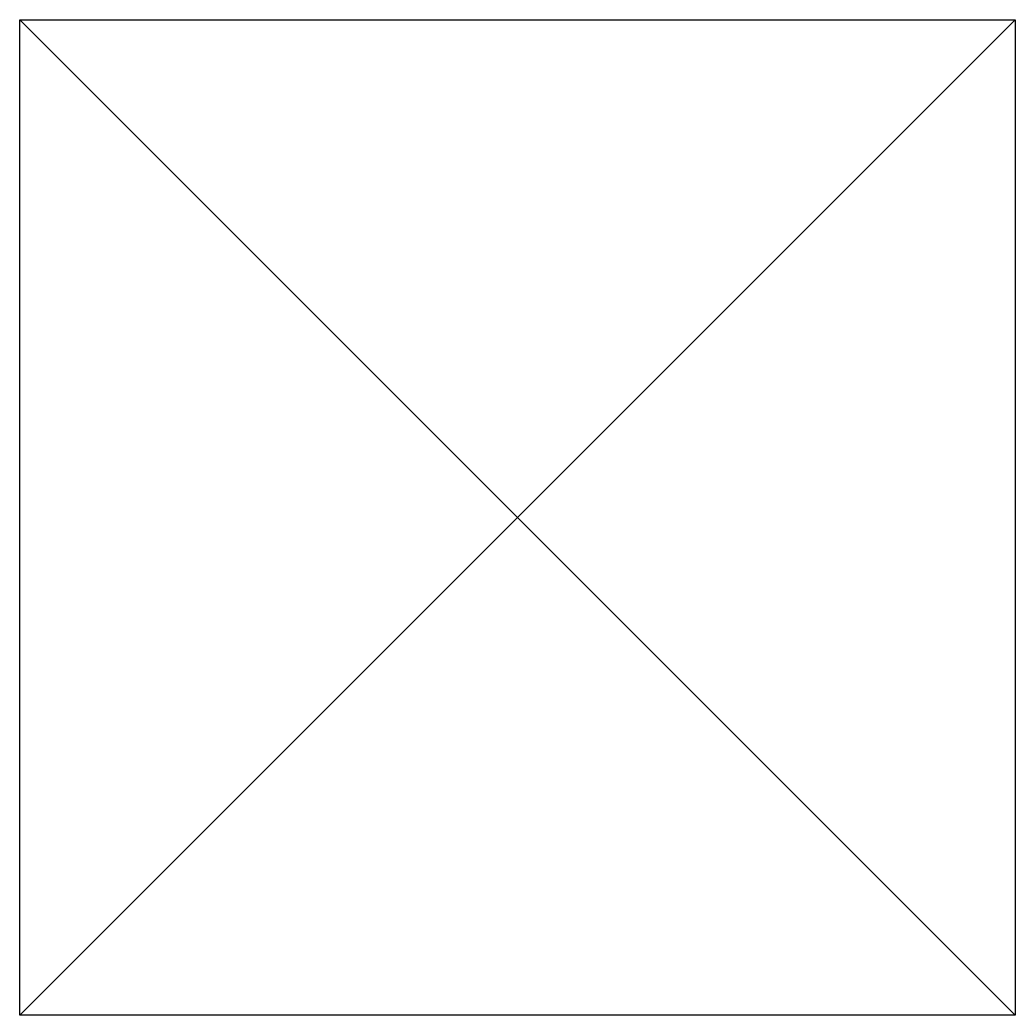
# Model space of a CAD drawing. Header units: millimetres. Extents: x -2 to 0, y 0 to 2.
import ezdxf

# ---------------------------------------------------------------- set-up
doc = ezdxf.new("R2010")
doc.units = ezdxf.units.MM
doc.layers.get('0').update_dxf_attribs({"color": 1, "lineweight": 25, "true_color": 0xff0000})

msp = doc.modelspace()

# ---------------------------------------------------------------- linework, layer by layer
for p, q in [((-2, 2), (0, 2)), ((-2, 0), (-2, 2)), ((-2, 2), (0, 0)), ((0, 2), (-2, 0)), ((0, 2), (0, 0)), ((0, 0), (-2, 0))]:
    msp.add_line(p, q)

doc.saveas('drawing.dxf')
